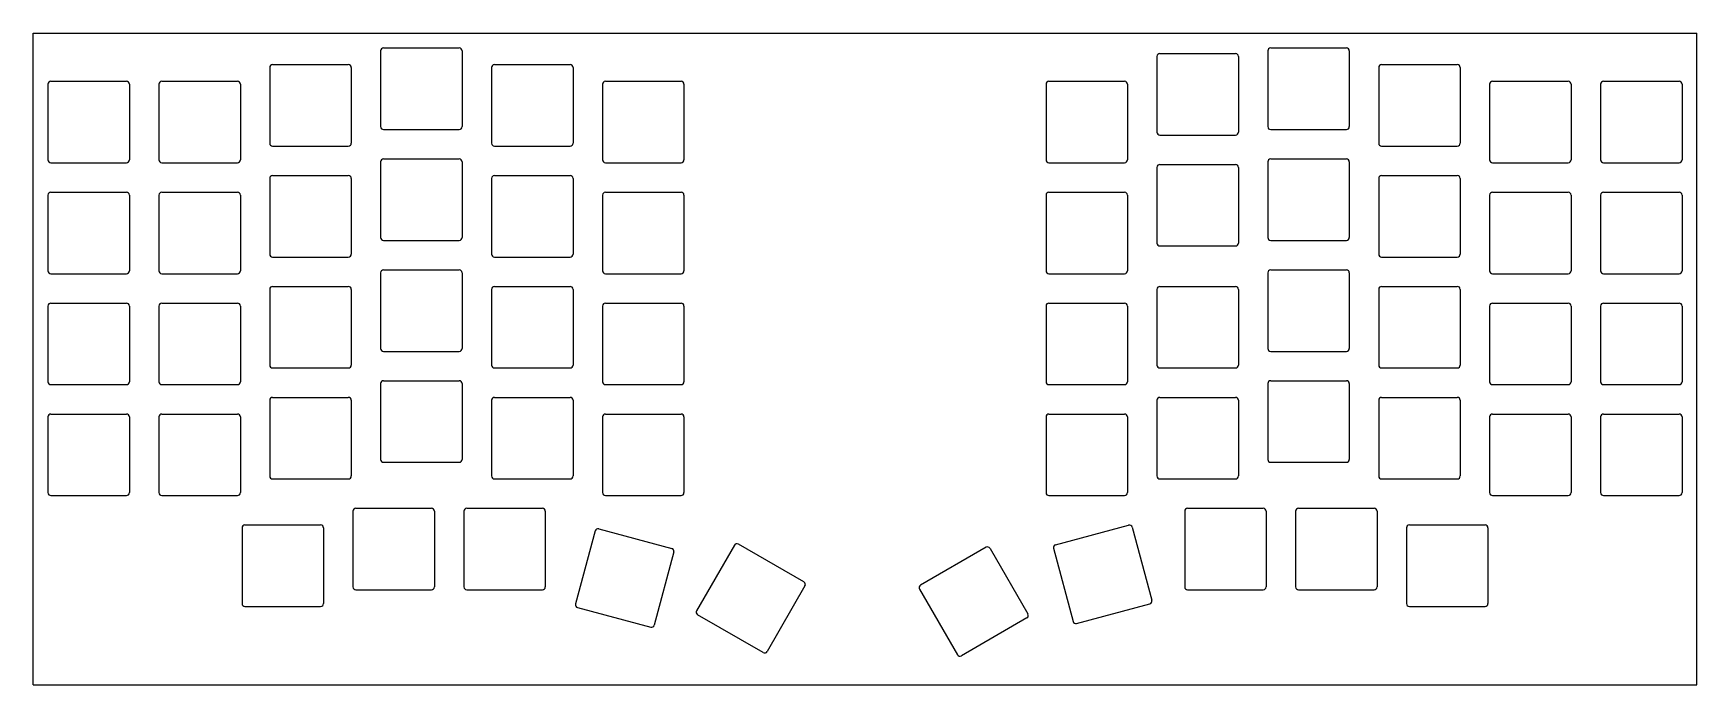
# Model space of a CAD drawing. Header units: millimetres. Extents: x 0 to 286, y -116 to -4.
import ezdxf

# ---------------------------------------------------------------- set-up
doc = ezdxf.new("R2010")
doc.units = ezdxf.units.MM

msp = doc.modelspace()

# ---------------------------------------------------------------- linework, layer by layer
for p, q in [((0, -3.81), (285.75, -3.81)), ((0, -115.69), (0, -3.81)), ((285.75, -115.69), (285.75, -3.81)), ((59.67, -6.83), (59.67, -19.84)), ((60.17, -6.33), (73.17, -6.33)), ((73.67, -6.83), (73.67, -19.84)), ((193.03, -7.79), (193.03, -20.79)), ((193.53, -7.29), (206.53, -7.29)), ((207.03, -7.79), (207.03, -20.79)), ((212.07, -6.83), (212.07, -19.84)), ((212.57, -6.33), (225.57, -6.33)), ((226.07, -6.83), (226.07, -19.84)), ((40.62, -9.69), (40.62, -22.69)), ((41.12, -9.19), (54.12, -9.19)), ((54.62, -9.69), (54.62, -22.69)), ((78.72, -9.69), (78.72, -22.69)), ((79.22, -9.19), (92.22, -9.19)), ((92.72, -9.69), (92.72, -22.69)), ((231.12, -9.69), (231.12, -22.69)), ((231.62, -9.19), (244.62, -9.19)), ((245.12, -9.69), (245.12, -22.69)), ((2.52, -12.55), (2.52, -25.55)), ((3.02, -12.05), (16.02, -12.05)), ((16.52, -12.55), (16.52, -25.55)), ((21.57, -12.55), (21.57, -25.55)), ((22.07, -12.05), (35.08, -12.05)), ((35.58, -12.55), (35.58, -25.55)), ((97.78, -12.55), (97.78, -25.55)), ((98.28, -12.05), (111.28, -12.05)), ((111.78, -12.55), (111.78, -25.55)), ((173.97, -12.55), (173.97, -25.55)), ((174.47, -12.05), (187.47, -12.05)), ((187.97, -12.55), (187.97, -25.55)), ((250.18, -12.55), (250.18, -25.55)), ((250.68, -12.05), (263.68, -12.05)), ((264.18, -12.55), (264.18, -25.55)), ((269.23, -12.55), (269.23, -25.55)), ((269.73, -12.05), (282.73, -12.05)), ((283.23, -12.55), (283.23, -25.55)), ((60.17, -20.34), (73.17, -20.34)), ((193.53, -21.29), (206.53, -21.29)), ((212.57, -20.34), (225.57, -20.34)), ((41.12, -23.19), (54.12, -23.19)), ((60.17, -25.39), (73.17, -25.39)), ((79.22, -23.19), (92.22, -23.19)), ((212.57, -25.39), (225.57, -25.39)), ((231.62, -23.19), (244.62, -23.19)), ((3.02, -26.05), (16.02, -26.05)), ((22.07, -26.05), (35.08, -26.05)), ((41.12, -28.24), (54.12, -28.24)), ((59.67, -25.89), (59.67, -38.88)), ((73.67, -25.89), (73.67, -38.88)), ((79.22, -28.24), (92.22, -28.24)), ((98.28, -26.05), (111.28, -26.05)), ((174.47, -26.05), (187.47, -26.05)), ((193.03, -26.84), (193.03, -39.84)), ((193.53, -26.34), (206.53, -26.34)), ((207.03, -26.84), (207.03, -39.84)), ((212.07, -25.89), (212.07, -38.88)), ((226.07, -25.89), (226.07, -38.88)), ((231.62, -28.24), (244.62, -28.24)), ((250.68, -26.05), (263.68, -26.05)), ((269.73, -26.05), (282.73, -26.05)), ((3.02, -31.1), (16.02, -31.1)), ((22.07, -31.1), (35.08, -31.1)), ((40.62, -28.74), (40.62, -41.74)), ((54.62, -28.74), (54.62, -41.74)), ((78.72, -28.74), (78.72, -41.74)), ((92.72, -28.74), (92.72, -41.74)), ((98.28, -31.1), (111.28, -31.1)), ((174.47, -31.1), (187.47, -31.1)), ((231.12, -28.74), (231.12, -41.74)), ((245.12, -28.74), (245.12, -41.74)), ((250.68, -31.1), (263.68, -31.1)), ((269.73, -31.1), (282.73, -31.1)), ((2.52, -31.6), (2.52, -44.6)), ((16.52, -31.6), (16.52, -44.6)), ((21.57, -31.6), (21.57, -44.6)), ((35.58, -31.6), (35.58, -44.6)), ((97.78, -31.6), (97.78, -44.6)), ((111.78, -31.6), (111.78, -44.6)), ((173.97, -31.6), (173.97, -44.6)), ((187.97, -31.6), (187.97, -44.6)), ((250.18, -31.6), (250.18, -44.6)), ((264.18, -31.6), (264.18, -44.6)), ((269.23, -31.6), (269.23, -44.6)), ((283.23, -31.6), (283.23, -44.6)), ((60.17, -39.38), (73.17, -39.38)), ((212.57, -39.38), (225.57, -39.38)), ((41.12, -42.24), (54.12, -42.24)), ((79.22, -42.24), (92.22, -42.24)), ((193.53, -40.34), (206.53, -40.34)), ((231.62, -42.24), (244.62, -42.24)), ((3.02, -45.1), (16.02, -45.1)), ((22.07, -45.1), (35.08, -45.1)), ((59.67, -44.94), (59.67, -57.94)), ((60.17, -44.44), (73.17, -44.44)), ((73.67, -44.94), (73.67, -57.94)), ((98.28, -45.1), (111.28, -45.1)), ((174.47, -45.1), (187.47, -45.1)), ((212.07, -44.94), (212.07, -57.94)), ((212.57, -44.44), (225.57, -44.44)), ((226.07, -44.94), (226.07, -57.94)), ((250.68, -45.1), (263.68, -45.1)), ((269.73, -45.1), (282.73, -45.1)), ((40.62, -47.79), (40.62, -60.79)), ((41.12, -47.29), (54.12, -47.29)), ((54.62, -47.79), (54.62, -60.79)), ((78.72, -47.79), (78.72, -60.79)), ((79.22, -47.29), (92.22, -47.29)), ((92.72, -47.79), (92.72, -60.79)), ((193.03, -47.79), (193.03, -60.79)), ((193.53, -47.29), (206.53, -47.29)), ((207.03, -47.79), (207.03, -60.79)), ((231.12, -47.79), (231.12, -60.79)), ((231.62, -47.29), (244.62, -47.29)), ((245.12, -47.79), (245.12, -60.79)), ((2.52, -50.65), (2.52, -63.65)), ((3.02, -50.15), (16.02, -50.15)), ((16.52, -50.65), (16.52, -63.65)), ((21.57, -50.65), (21.57, -63.65)), ((22.07, -50.15), (35.08, -50.15)), ((35.58, -50.65), (35.58, -63.65)), ((97.78, -50.65), (97.78, -63.65)), ((98.28, -50.15), (111.28, -50.15)), ((111.78, -50.65), (111.78, -63.65)), ((173.97, -50.65), (173.97, -63.65)), ((174.47, -50.15), (187.47, -50.15)), ((187.97, -50.65), (187.97, -63.65)), ((250.18, -50.65), (250.18, -63.65)), ((250.68, -50.15), (263.68, -50.15)), ((264.18, -50.65), (264.18, -63.65)), ((269.23, -50.65), (269.23, -63.65)), ((269.73, -50.15), (282.73, -50.15)), ((283.23, -50.65), (283.23, -63.65)), ((60.17, -58.44), (73.17, -58.44)), ((212.57, -58.44), (225.57, -58.44)), ((41.12, -61.29), (54.12, -61.29)), ((79.22, -61.29), (92.22, -61.29)), ((193.53, -61.29), (206.53, -61.29)), ((231.62, -61.29), (244.62, -61.29)), ((3.02, -64.15), (16.02, -64.15)), ((22.07, -64.15), (35.08, -64.15)), ((59.67, -63.98), (59.67, -76.98)), ((60.17, -63.48), (73.17, -63.48)), ((73.67, -63.98), (73.67, -76.98)), ((98.28, -64.15), (111.28, -64.15)), ((174.47, -64.15), (187.47, -64.15)), ((212.07, -63.98), (212.07, -76.98)), ((212.57, -63.48), (225.57, -63.48)), ((226.07, -63.98), (226.07, -76.98)), ((250.68, -64.15), (263.68, -64.15)), ((269.73, -64.15), (282.73, -64.15)), ((40.62, -66.84), (40.62, -79.84)), ((41.12, -66.34), (54.12, -66.34)), ((54.62, -66.84), (54.62, -79.84)), ((78.72, -66.84), (78.72, -79.84)), ((79.22, -66.34), (92.22, -66.34)), ((92.72, -66.84), (92.72, -79.84)), ((193.03, -66.84), (193.03, -79.84)), ((193.53, -66.34), (206.53, -66.34)), ((207.03, -66.84), (207.03, -79.84)), ((231.12, -66.84), (231.12, -79.84)), ((231.62, -66.34), (244.62, -66.34)), ((245.12, -66.84), (245.12, -79.84)), ((2.52, -69.7), (2.52, -82.7)), ((3.02, -69.2), (16.02, -69.2)), ((16.52, -69.7), (16.52, -82.7)), ((21.57, -69.7), (21.57, -82.7)), ((22.07, -69.2), (35.08, -69.2)), ((35.58, -69.7), (35.58, -82.7)), ((97.78, -69.7), (97.78, -82.7)), ((98.28, -69.2), (111.28, -69.2)), ((111.78, -69.7), (111.78, -82.7)), ((173.97, -69.7), (173.97, -82.7)), ((174.47, -69.2), (187.47, -69.2)), ((187.97, -69.7), (187.97, -82.7)), ((250.18, -69.7), (250.18, -82.7)), ((250.68, -69.2), (263.68, -69.2)), ((264.18, -69.7), (264.18, -82.7)), ((269.23, -69.7), (269.23, -82.7)), ((269.73, -69.2), (282.73, -69.2)), ((283.23, -69.7), (283.23, -82.7)), ((60.17, -77.48), (73.17, -77.48)), ((212.57, -77.48), (225.57, -77.48)), ((41.12, -80.34), (54.12, -80.34)), ((79.22, -80.34), (92.22, -80.34)), ((193.53, -80.34), (206.53, -80.34)), ((231.62, -80.34), (244.62, -80.34)), ((3.02, -83.2), (16.02, -83.2)), ((22.07, -83.2), (35.08, -83.2)), ((55.41, -85.39), (68.41, -85.39)), ((74.46, -85.39), (87.46, -85.39)), ((98.28, -83.2), (111.28, -83.2)), ((174.47, -83.2), (187.47, -83.2)), ((198.29, -85.39), (211.29, -85.39)), ((217.34, -85.39), (230.34, -85.39)), ((250.68, -83.2), (263.68, -83.2)), ((269.73, -83.2), (282.73, -83.2)), ((36.36, -88.25), (49.36, -88.25)), ((54.91, -85.89), (54.91, -98.89)), ((68.91, -85.89), (68.91, -98.89)), ((73.96, -85.89), (73.96, -98.89)), ((87.96, -85.89), (87.96, -98.89)), ((175.6, -91.64), (188.16, -88.28)), ((197.79, -85.89), (197.79, -98.89)), ((211.79, -85.89), (211.79, -98.89)), ((216.84, -85.89), (216.84, -98.89)), ((230.84, -85.89), (230.84, -98.89)), ((236.39, -88.25), (249.39, -88.25)), ((35.86, -88.75), (35.86, -101.75)), ((49.86, -88.75), (49.86, -101.75)), ((96.52, -89.26), (93.16, -101.82)), ((97.14, -88.91), (109.69, -92.27)), ((188.77, -88.63), (192.14, -101.19)), ((235.89, -88.75), (235.89, -101.75)), ((249.89, -88.75), (249.89, -101.75)), ((110.05, -92.89), (106.68, -105.44)), ((120.44, -91.72), (113.94, -102.98)), ((132.38, -98.04), (121.12, -91.54)), ((163.68, -92.09), (152.43, -98.59)), ((164.37, -92.27), (170.87, -103.53)), ((175.25, -92.26), (178.61, -104.81)), ((55.41, -99.39), (68.41, -99.39)), ((74.46, -99.39), (87.46, -99.39)), ((132.56, -98.72), (126.06, -109.98)), ((152.24, -99.27), (158.74, -110.53)), ((198.29, -99.39), (211.29, -99.39)), ((217.34, -99.39), (230.34, -99.39)), ((36.36, -102.25), (49.36, -102.25)), ((93.51, -102.43), (106.07, -105.8)), ((179.23, -105.17), (191.78, -101.8)), ((236.39, -102.25), (249.39, -102.25)), ((125.38, -110.17), (114.12, -103.67)), ((170.68, -104.21), (159.43, -110.71)), ((0, -115.69), (285.75, -115.69))]:
    msp.add_line(p, q)
for centre, start, end in [((60.17, -6.83), 90, 180), ((73.17, -6.83), 0, 90), ((193.53, -7.79), 90, 180), ((206.53, -7.79), 0, 90), ((212.57, -6.83), 90, 180), ((225.57, -6.83), 0, 90), ((41.12, -9.69), 90, 180), ((54.12, -9.69), 0, 90), ((79.22, -9.69), 90, 180), ((92.22, -9.69), 0, 90), ((231.62, -9.69), 90, 180), ((244.62, -9.69), 0, 90), ((3.02, -12.55), 90, 180), ((16.02, -12.55), 0, 90), ((22.07, -12.55), 90, 180), ((35.08, -12.55), 0, 90), ((98.28, -12.55), 90, 180), ((111.28, -12.55), 0, 90), ((174.47, -12.55), 90, 180), ((187.47, -12.55), 0, 90), ((250.68, -12.55), 90, 180), ((263.68, -12.55), 0, 90), ((269.73, -12.55), 90, 180), ((282.73, -12.55), 0, 90), ((60.17, -19.84), 180, 270), ((73.17, -19.84), 270, 0), ((212.57, -19.84), 180, 270), ((225.57, -19.84), 270, 0), ((41.12, -22.69), 180, 270), ((54.12, -22.69), 270, 0), ((79.22, -22.69), 180, 270), ((92.22, -22.69), 270, 0), ((193.53, -20.79), 180, 270), ((206.53, -20.79), 270, 0), ((231.62, -22.69), 180, 270), ((244.62, -22.69), 270, 0), ((3.02, -25.55), 180, 270), ((16.02, -25.55), 270, 0), ((22.07, -25.55), 180, 270), ((35.08, -25.55), 270, 0), ((60.17, -25.89), 90, 180), ((73.17, -25.89), 0, 90), ((98.28, -25.55), 180, 270), ((111.28, -25.55), 270, 0), ((174.47, -25.55), 180, 270), ((187.47, -25.55), 270, 0), ((212.57, -25.89), 90, 180), ((225.57, -25.89), 0, 90), ((250.68, -25.55), 180, 270), ((263.68, -25.55), 270, 0), ((269.73, -25.55), 180, 270), ((282.73, -25.55), 270, 0), ((41.12, -28.74), 90, 180), ((54.12, -28.74), 0, 90), ((79.22, -28.74), 90, 180), ((92.22, -28.74), 0, 90), ((193.53, -26.84), 90, 180), ((206.53, -26.84), 0, 90), ((231.62, -28.74), 90, 180), ((244.62, -28.74), 0, 90), ((3.02, -31.6), 90, 180), ((16.02, -31.6), 0, 90), ((22.07, -31.6), 90, 180), ((35.08, -31.6), 0, 90), ((98.28, -31.6), 90, 180), ((111.28, -31.6), 0, 90), ((174.47, -31.6), 90, 180), ((187.47, -31.6), 0, 90), ((250.68, -31.6), 90, 180), ((263.68, -31.6), 0, 90), ((269.73, -31.6), 90, 180), ((282.73, -31.6), 0, 90), ((60.17, -38.88), 180, 270), ((73.17, -38.88), 270, 0), ((193.53, -39.84), 180, 270), ((206.53, -39.84), 270, 0), ((212.57, -38.88), 180, 270), ((225.57, -38.88), 270, 0), ((41.12, -41.74), 180, 270), ((54.12, -41.74), 270, 0), ((79.22, -41.74), 180, 270), ((92.22, -41.74), 270, 0), ((231.62, -41.74), 180, 270), ((244.62, -41.74), 270, 0), ((3.02, -44.6), 180, 270), ((16.02, -44.6), 270, 0), ((22.07, -44.6), 180, 270), ((35.08, -44.6), 270, 0), ((60.17, -44.94), 90, 180), ((73.17, -44.94), 0, 90), ((98.28, -44.6), 180, 270), ((111.28, -44.6), 270, 0), ((174.47, -44.6), 180, 270), ((187.47, -44.6), 270, 0), ((212.57, -44.94), 90, 180), ((225.57, -44.94), 0, 90), ((250.68, -44.6), 180, 270), ((263.68, -44.6), 270, 0), ((269.73, -44.6), 180, 270), ((282.73, -44.6), 270, 0), ((41.12, -47.79), 90, 180), ((54.12, -47.79), 0, 90), ((79.22, -47.79), 90, 180), ((92.22, -47.79), 0, 90), ((193.53, -47.79), 90, 180), ((206.53, -47.79), 0, 90), ((231.62, -47.79), 90, 180), ((244.62, -47.79), 0, 90), ((3.02, -50.65), 90, 180), ((16.02, -50.65), 0, 90), ((22.07, -50.65), 90, 180), ((35.08, -50.65), 0, 90), ((98.28, -50.65), 90, 180), ((111.28, -50.65), 0, 90), ((174.47, -50.65), 90, 180), ((187.47, -50.65), 0, 90), ((250.68, -50.65), 90, 180), ((263.68, -50.65), 0, 90), ((269.73, -50.65), 90, 180), ((282.73, -50.65), 0, 90), ((60.17, -57.94), 180, 270), ((73.17, -57.94), 270, 0), ((212.57, -57.94), 180, 270), ((225.57, -57.94), 270, 0), ((41.12, -60.79), 180, 270), ((54.12, -60.79), 270, 0), ((79.22, -60.79), 180, 270), ((92.22, -60.79), 270, 0), ((193.53, -60.79), 180, 270), ((206.53, -60.79), 270, 0), ((231.62, -60.79), 180, 270), ((244.62, -60.79), 270, 0), ((3.02, -63.65), 180, 270), ((16.02, -63.65), 270, 0), ((22.07, -63.65), 180, 270), ((35.08, -63.65), 270, 0), ((60.17, -63.98), 90, 180), ((73.17, -63.98), 0, 90), ((98.28, -63.65), 180, 270), ((111.28, -63.65), 270, 0), ((174.47, -63.65), 180, 270), ((187.47, -63.65), 270, 0), ((212.57, -63.98), 90, 180), ((225.57, -63.98), 0, 90), ((250.68, -63.65), 180, 270), ((263.68, -63.65), 270, 0), ((269.73, -63.65), 180, 270), ((282.73, -63.65), 270, 0), ((41.12, -66.84), 90, 180), ((54.12, -66.84), 0, 90), ((79.22, -66.84), 90, 180), ((92.22, -66.84), 0, 90), ((193.53, -66.84), 90, 180), ((206.53, -66.84), 0, 90), ((231.62, -66.84), 90, 180), ((244.62, -66.84), 0, 90), ((3.02, -69.7), 90, 180), ((16.02, -69.7), 0, 90), ((22.07, -69.7), 90, 180), ((35.08, -69.7), 0, 90), ((98.28, -69.7), 90, 180), ((111.28, -69.7), 0, 90), ((174.47, -69.7), 90, 180), ((187.47, -69.7), 0, 90), ((250.68, -69.7), 90, 180), ((263.68, -69.7), 0, 90), ((269.73, -69.7), 90, 180), ((282.73, -69.7), 0, 90), ((60.17, -76.98), 180, 270), ((73.17, -76.98), 270, 0), ((212.57, -76.98), 180, 270), ((225.57, -76.98), 270, 0), ((41.12, -79.84), 180, 270), ((54.12, -79.84), 270, 0), ((79.22, -79.84), 180, 270), ((92.22, -79.84), 270, 0), ((193.53, -79.84), 180, 270), ((206.53, -79.84), 270, 0), ((231.62, -79.84), 180, 270), ((244.62, -79.84), 270, 0), ((3.02, -82.7), 180, 270), ((16.02, -82.7), 270, 0), ((22.07, -82.7), 180, 270), ((35.08, -82.7), 270, 0), ((98.28, -82.7), 180, 270), ((111.28, -82.7), 270, 0), ((174.47, -82.7), 180, 270), ((187.47, -82.7), 270, 0), ((250.68, -82.7), 180, 270), ((263.68, -82.7), 270, 0), ((269.73, -82.7), 180, 270), ((282.73, -82.7), 270, 0), ((55.41, -85.89), 90, 180), ((68.41, -85.89), 0, 90), ((74.46, -85.89), 90, 180), ((87.46, -85.89), 0, 90), ((198.29, -85.89), 90, 180), ((211.29, -85.89), 0, 90), ((217.34, -85.89), 90, 180), ((230.34, -85.89), 0, 90), ((36.36, -88.75), 90, 180), ((49.36, -88.75), 0, 90), ((188.29, -88.76), 15, 105), ((236.39, -88.75), 90, 180), ((249.39, -88.75), 0, 90), ((97.01, -89.39), 75, 165), ((109.56, -92.76), 345, 75), ((120.87, -91.97), 60, 150), ((163.93, -92.52), 30, 120), ((175.73, -92.13), 105, 195), ((55.41, -98.89), 180, 270), ((68.41, -98.89), 270, 0), ((74.46, -98.89), 180, 270), ((87.46, -98.89), 270, 0), ((132.13, -98.47), 330, 60), ((152.68, -99.02), 120, 210), ((198.29, -98.89), 180, 270), ((211.29, -98.89), 270, 0), ((217.34, -98.89), 180, 270), ((230.34, -98.89), 270, 0), ((36.36, -101.75), 180, 270), ((49.36, -101.75), 270, 0), ((93.64, -101.95), 165, 255), ((191.65, -101.32), 285, 15), ((236.39, -101.75), 180, 270), ((249.39, -101.75), 270, 0), ((106.2, -105.31), 255, 345), ((114.37, -103.23), 150, 240), ((170.43, -103.78), 300, 30), ((179.1, -104.68), 195, 285), ((125.63, -109.73), 240, 330), ((159.18, -110.28), 210, 300)]:
    msp.add_arc(centre, 0.5, start, end)

doc.saveas('drawing.dxf')
